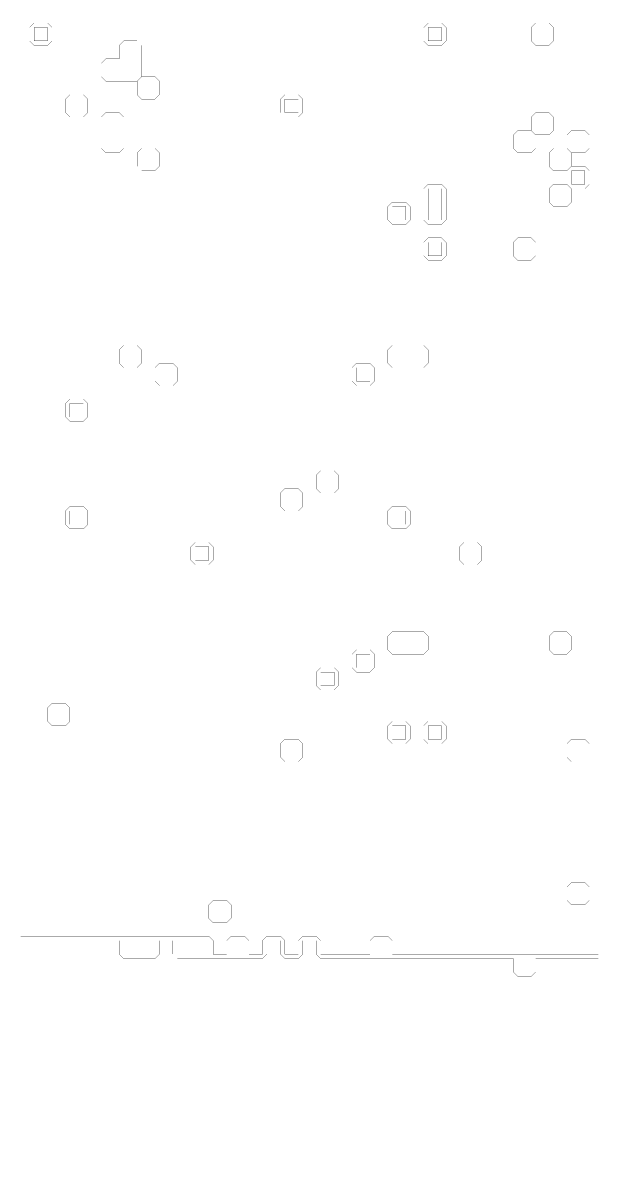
# Model space of a CAD drawing. Header units: metres. Extents: x 0 to 4990, y -4990 to 0.
# Drawn here: x 1343 to 2593, y -4990 to -2490 of the extents above; entities that cross this region are included whole.
import ezdxf

# ---------------------------------------------------------------- set-up
doc = ezdxf.new("R2010")
doc.units = ezdxf.units.M
doc.layers.add('conductor', color=1, linetype='Continuous')
doc.layers.add('substrate', color=5, linetype='Continuous')

msp = doc.modelspace()

# ---------------------------------------------------------------- linework, layer by layer
at = {"layer": 'conductor', "const_width": 0.5}
for points in [[(1357.421875, -2500), (1367.1875, -2490.234375), (1376.953125, -2490.234375), (1386.71875, -2490.234375), (1396.484375, -2490.234375), (1406.25, -2500), (1406.25, -2509.765625), (1406.25, -2519.53125), (1406.25, -2529.296875), (1396.484375, -2539.0625), (1386.71875, -2539.0625), (1376.953125, -2539.0625), (1367.1875, -2539.0625), (1357.421875, -2529.296875), (1357.421875, -2519.53125), (1357.421875, -2509.765625)], [(2216.796875, -2500), (2226.5625, -2490.234375), (2236.328125, -2490.234375), (2246.09375, -2490.234375), (2255.859375, -2490.234375), (2265.625, -2500), (2265.625, -2509.765625), (2265.625, -2519.53125), (2265.625, -2529.296875), (2255.859375, -2539.0625), (2246.09375, -2539.0625), (2236.328125, -2539.0625), (2226.5625, -2539.0625), (2216.796875, -2529.296875), (2216.796875, -2519.53125), (2216.796875, -2509.765625)], [(2451.171875, -2500), (2460.9375, -2490.234375), (2470.703125, -2490.234375), (2480.46875, -2490.234375), (2490.234375, -2490.234375), (2500, -2500), (2500, -2509.765625), (2500, -2519.53125), (2500, -2529.296875), (2490.234375, -2539.0625), (2480.46875, -2539.0625), (2470.703125, -2539.0625), (2460.9375, -2539.0625), (2451.171875, -2529.296875), (2451.171875, -2519.53125), (2451.171875, -2509.765625)], [(1552.734375, -2539.0625), (1562.5, -2529.296875), (1572.265625, -2529.296875), (1582.03125, -2529.296875), (1591.796875, -2529.296875), (1601.5625, -2539.0625), (1601.5625, -2548.828125), (1601.5625, -2558.59375), (1601.5625, -2568.359375), (1601.5625, -2578.125), (1601.5625, -2587.890625), (1601.5625, -2597.65625), (1601.5625, -2607.421875), (1591.796875, -2617.1875), (1582.03125, -2617.1875), (1572.265625, -2617.1875), (1562.5, -2617.1875), (1552.734375, -2617.1875), (1542.96875, -2617.1875), (1533.203125, -2617.1875), (1523.4375, -2617.1875), (1513.671875, -2607.421875), (1513.671875, -2597.65625), (1513.671875, -2587.890625), (1513.671875, -2578.125), (1523.4375, -2568.359375), (1533.203125, -2568.359375), (1542.96875, -2568.359375), (1552.734375, -2568.359375), (1552.734375, -2558.59375), (1552.734375, -2548.828125)], [(1591.796875, -2617.1875), (1601.5625, -2607.421875), (1611.328125, -2607.421875), (1621.09375, -2607.421875), (1630.859375, -2607.421875), (1640.625, -2617.1875), (1640.625, -2626.953125), (1640.625, -2636.71875), (1640.625, -2646.484375), (1630.859375, -2656.25), (1621.09375, -2656.25), (1611.328125, -2656.25), (1601.5625, -2656.25), (1591.796875, -2646.484375), (1591.796875, -2636.71875), (1591.796875, -2626.953125)], [(1435.546875, -2656.25), (1445.3125, -2646.484375), (1455.078125, -2646.484375), (1464.84375, -2646.484375), (1474.609375, -2646.484375), (1484.375, -2656.25), (1484.375, -2666.015625), (1484.375, -2675.78125), (1484.375, -2685.546875), (1474.609375, -2695.3125), (1464.84375, -2695.3125), (1455.078125, -2695.3125), (1445.3125, -2695.3125), (1435.546875, -2685.546875), (1435.546875, -2675.78125), (1435.546875, -2666.015625)], [(1904.296875, -2656.25), (1914.0625, -2646.484375), (1923.828125, -2646.484375), (1933.59375, -2646.484375), (1943.359375, -2646.484375), (1953.125, -2656.25), (1953.125, -2666.015625), (1953.125, -2675.78125), (1953.125, -2685.546875), (1943.359375, -2695.3125), (1933.59375, -2695.3125), (1923.828125, -2695.3125), (1914.0625, -2695.3125), (1904.296875, -2685.546875), (1904.296875, -2675.78125), (1904.296875, -2666.015625)], [(1513.671875, -2695.3125), (1523.4375, -2685.546875), (1533.203125, -2685.546875), (1542.96875, -2685.546875), (1552.734375, -2685.546875), (1562.5, -2695.3125), (1562.5, -2705.078125), (1562.5, -2714.84375), (1562.5, -2724.609375), (1562.5, -2734.375), (1562.5, -2744.140625), (1562.5, -2753.90625), (1562.5, -2763.671875), (1552.734375, -2773.4375), (1542.96875, -2773.4375), (1533.203125, -2773.4375), (1523.4375, -2773.4375), (1513.671875, -2763.671875), (1513.671875, -2753.90625), (1513.671875, -2744.140625), (1513.671875, -2734.375), (1513.671875, -2724.609375), (1513.671875, -2714.84375), (1513.671875, -2705.078125)], [(2451.171875, -2695.3125), (2460.9375, -2685.546875), (2470.703125, -2685.546875), (2480.46875, -2685.546875), (2490.234375, -2685.546875), (2500, -2695.3125), (2500, -2705.078125), (2500, -2714.84375), (2500, -2724.609375), (2490.234375, -2734.375), (2480.46875, -2734.375), (2470.703125, -2734.375), (2460.9375, -2734.375), (2451.171875, -2724.609375), (2451.171875, -2714.84375), (2451.171875, -2705.078125)], [(2412.109375, -2734.375), (2421.875, -2724.609375), (2431.640625, -2724.609375), (2441.40625, -2724.609375), (2451.171875, -2724.609375), (2460.9375, -2734.375), (2460.9375, -2744.140625), (2460.9375, -2753.90625), (2460.9375, -2763.671875), (2451.171875, -2773.4375), (2441.40625, -2773.4375), (2431.640625, -2773.4375), (2421.875, -2773.4375), (2412.109375, -2763.671875), (2412.109375, -2753.90625), (2412.109375, -2744.140625)], [(2529.296875, -2734.375), (2539.0625, -2724.609375), (2548.828125, -2724.609375), (2558.59375, -2724.609375), (2568.359375, -2724.609375), (2578.125, -2734.375), (2578.125, -2744.140625), (2578.125, -2753.90625), (2578.125, -2763.671875), (2568.359375, -2773.4375), (2558.59375, -2773.4375), (2548.828125, -2773.4375), (2539.0625, -2773.4375), (2529.296875, -2763.671875), (2529.296875, -2753.90625), (2529.296875, -2744.140625)], [(1591.796875, -2773.4375), (1601.5625, -2763.671875), (1611.328125, -2763.671875), (1621.09375, -2763.671875), (1630.859375, -2763.671875), (1640.625, -2773.4375), (1640.625, -2783.203125), (1640.625, -2792.96875), (1640.625, -2802.734375), (1630.859375, -2812.5), (1621.09375, -2812.5), (1611.328125, -2812.5), (1601.5625, -2812.5), (1591.796875, -2802.734375), (1591.796875, -2792.96875), (1591.796875, -2783.203125)], [(2490.234375, -2773.4375), (2500, -2763.671875), (2509.765625, -2763.671875), (2519.53125, -2763.671875), (2529.296875, -2763.671875), (2539.0625, -2773.4375), (2539.0625, -2783.203125), (2539.0625, -2792.96875), (2539.0625, -2802.734375), (2529.296875, -2812.5), (2519.53125, -2812.5), (2509.765625, -2812.5), (2500, -2812.5), (2490.234375, -2802.734375), (2490.234375, -2792.96875), (2490.234375, -2783.203125)], [(2529.296875, -2812.5), (2539.0625, -2802.734375), (2548.828125, -2802.734375), (2558.59375, -2802.734375), (2568.359375, -2802.734375), (2578.125, -2812.5), (2578.125, -2822.265625), (2578.125, -2832.03125), (2578.125, -2841.796875), (2568.359375, -2851.5625), (2558.59375, -2851.5625), (2548.828125, -2851.5625), (2539.0625, -2851.5625), (2529.296875, -2841.796875), (2529.296875, -2832.03125), (2529.296875, -2822.265625)], [(2216.796875, -2851.5625), (2226.5625, -2841.796875), (2236.328125, -2841.796875), (2246.09375, -2841.796875), (2255.859375, -2841.796875), (2265.625, -2851.5625), (2265.625, -2861.328125), (2265.625, -2871.09375), (2265.625, -2880.859375), (2265.625, -2890.625), (2265.625, -2900.390625), (2265.625, -2910.15625), (2265.625, -2919.921875), (2255.859375, -2929.6875), (2246.09375, -2929.6875), (2236.328125, -2929.6875), (2226.5625, -2929.6875), (2216.796875, -2919.921875), (2216.796875, -2910.15625), (2216.796875, -2900.390625), (2216.796875, -2890.625), (2216.796875, -2880.859375), (2216.796875, -2871.09375), (2216.796875, -2861.328125)], [(2490.234375, -2851.5625), (2500, -2841.796875), (2509.765625, -2841.796875), (2519.53125, -2841.796875), (2529.296875, -2841.796875), (2539.0625, -2851.5625), (2539.0625, -2861.328125), (2539.0625, -2871.09375), (2539.0625, -2880.859375), (2529.296875, -2890.625), (2519.53125, -2890.625), (2509.765625, -2890.625), (2500, -2890.625), (2490.234375, -2880.859375), (2490.234375, -2871.09375), (2490.234375, -2861.328125)], [(2138.671875, -2890.625), (2148.4375, -2880.859375), (2158.203125, -2880.859375), (2167.96875, -2880.859375), (2177.734375, -2880.859375), (2187.5, -2890.625), (2187.5, -2900.390625), (2187.5, -2910.15625), (2187.5, -2919.921875), (2177.734375, -2929.6875), (2167.96875, -2929.6875), (2158.203125, -2929.6875), (2148.4375, -2929.6875), (2138.671875, -2919.921875), (2138.671875, -2910.15625), (2138.671875, -2900.390625)], [(2216.796875, -2968.75), (2226.5625, -2958.984375), (2236.328125, -2958.984375), (2246.09375, -2958.984375), (2255.859375, -2958.984375), (2265.625, -2968.75), (2265.625, -2978.515625), (2265.625, -2988.28125), (2265.625, -2998.046875), (2255.859375, -3007.8125), (2246.09375, -3007.8125), (2236.328125, -3007.8125), (2226.5625, -3007.8125), (2216.796875, -2998.046875), (2216.796875, -2988.28125), (2216.796875, -2978.515625)], [(2412.109375, -2968.75), (2421.875, -2958.984375), (2431.640625, -2958.984375), (2441.40625, -2958.984375), (2451.171875, -2958.984375), (2460.9375, -2968.75), (2460.9375, -2978.515625), (2460.9375, -2988.28125), (2460.9375, -2998.046875), (2451.171875, -3007.8125), (2441.40625, -3007.8125), (2431.640625, -3007.8125), (2421.875, -3007.8125), (2412.109375, -2998.046875), (2412.109375, -2988.28125), (2412.109375, -2978.515625)], [(1552.734375, -3203.125), (1562.5, -3193.359375), (1572.265625, -3193.359375), (1582.03125, -3193.359375), (1591.796875, -3193.359375), (1601.5625, -3203.125), (1601.5625, -3212.890625), (1601.5625, -3222.65625), (1601.5625, -3232.421875), (1591.796875, -3242.1875), (1582.03125, -3242.1875), (1572.265625, -3242.1875), (1562.5, -3242.1875), (1552.734375, -3232.421875), (1552.734375, -3222.65625), (1552.734375, -3212.890625)], [(2138.671875, -3203.125), (2148.4375, -3193.359375), (2158.203125, -3193.359375), (2167.96875, -3193.359375), (2177.734375, -3193.359375), (2187.5, -3193.359375), (2197.265625, -3193.359375), (2207.03125, -3193.359375), (2216.796875, -3193.359375), (2226.5625, -3203.125), (2226.5625, -3212.890625), (2226.5625, -3222.65625), (2226.5625, -3232.421875), (2216.796875, -3242.1875), (2207.03125, -3242.1875), (2197.265625, -3242.1875), (2187.5, -3242.1875), (2177.734375, -3242.1875), (2167.96875, -3242.1875), (2158.203125, -3242.1875), (2148.4375, -3242.1875), (2138.671875, -3232.421875), (2138.671875, -3222.65625), (2138.671875, -3212.890625)], [(1630.859375, -3242.1875), (1640.625, -3232.421875), (1650.390625, -3232.421875), (1660.15625, -3232.421875), (1669.921875, -3232.421875), (1679.6875, -3242.1875), (1679.6875, -3251.953125), (1679.6875, -3261.71875), (1679.6875, -3271.484375), (1669.921875, -3281.25), (1660.15625, -3281.25), (1650.390625, -3281.25), (1640.625, -3281.25), (1630.859375, -3271.484375), (1630.859375, -3261.71875), (1630.859375, -3251.953125)], [(2060.546875, -3242.1875), (2070.3125, -3232.421875), (2080.078125, -3232.421875), (2089.84375, -3232.421875), (2099.609375, -3232.421875), (2109.375, -3242.1875), (2109.375, -3251.953125), (2109.375, -3261.71875), (2109.375, -3271.484375), (2099.609375, -3281.25), (2089.84375, -3281.25), (2080.078125, -3281.25), (2070.3125, -3281.25), (2060.546875, -3271.484375), (2060.546875, -3261.71875), (2060.546875, -3251.953125)], [(1435.546875, -3320.3125), (1445.3125, -3310.546875), (1455.078125, -3310.546875), (1464.84375, -3310.546875), (1474.609375, -3310.546875), (1484.375, -3320.3125), (1484.375, -3330.078125), (1484.375, -3339.84375), (1484.375, -3349.609375), (1474.609375, -3359.375), (1464.84375, -3359.375), (1455.078125, -3359.375), (1445.3125, -3359.375), (1435.546875, -3349.609375), (1435.546875, -3339.84375), (1435.546875, -3330.078125)], [(1982.421875, -3476.5625), (1992.1875, -3466.796875), (2001.953125, -3466.796875), (2011.71875, -3466.796875), (2021.484375, -3466.796875), (2031.25, -3476.5625), (2031.25, -3486.328125), (2031.25, -3496.09375), (2031.25, -3505.859375), (2021.484375, -3515.625), (2011.71875, -3515.625), (2001.953125, -3515.625), (1992.1875, -3515.625), (1982.421875, -3505.859375), (1982.421875, -3496.09375), (1982.421875, -3486.328125)], [(1904.296875, -3515.625), (1914.0625, -3505.859375), (1923.828125, -3505.859375), (1933.59375, -3505.859375), (1943.359375, -3505.859375), (1953.125, -3515.625), (1953.125, -3525.390625), (1953.125, -3535.15625), (1953.125, -3544.921875), (1943.359375, -3554.6875), (1933.59375, -3554.6875), (1923.828125, -3554.6875), (1914.0625, -3554.6875), (1904.296875, -3544.921875), (1904.296875, -3535.15625), (1904.296875, -3525.390625)], [(1435.546875, -3554.6875), (1445.3125, -3544.921875), (1455.078125, -3544.921875), (1464.84375, -3544.921875), (1474.609375, -3544.921875), (1484.375, -3554.6875), (1484.375, -3564.453125), (1484.375, -3574.21875), (1484.375, -3583.984375), (1474.609375, -3593.75), (1464.84375, -3593.75), (1455.078125, -3593.75), (1445.3125, -3593.75), (1435.546875, -3583.984375), (1435.546875, -3574.21875), (1435.546875, -3564.453125)], [(2138.671875, -3554.6875), (2148.4375, -3544.921875), (2158.203125, -3544.921875), (2167.96875, -3544.921875), (2177.734375, -3544.921875), (2187.5, -3554.6875), (2187.5, -3564.453125), (2187.5, -3574.21875), (2187.5, -3583.984375), (2177.734375, -3593.75), (2167.96875, -3593.75), (2158.203125, -3593.75), (2148.4375, -3593.75), (2138.671875, -3583.984375), (2138.671875, -3574.21875), (2138.671875, -3564.453125)], [(1708.984375, -3632.8125), (1718.75, -3623.046875), (1728.515625, -3623.046875), (1738.28125, -3623.046875), (1748.046875, -3623.046875), (1757.8125, -3632.8125), (1757.8125, -3642.578125), (1757.8125, -3652.34375), (1757.8125, -3662.109375), (1748.046875, -3671.875), (1738.28125, -3671.875), (1728.515625, -3671.875), (1718.75, -3671.875), (1708.984375, -3662.109375), (1708.984375, -3652.34375), (1708.984375, -3642.578125)], [(2294.921875, -3632.8125), (2304.6875, -3623.046875), (2314.453125, -3623.046875), (2324.21875, -3623.046875), (2333.984375, -3623.046875), (2343.75, -3632.8125), (2343.75, -3642.578125), (2343.75, -3652.34375), (2343.75, -3662.109375), (2333.984375, -3671.875), (2324.21875, -3671.875), (2314.453125, -3671.875), (2304.6875, -3671.875), (2294.921875, -3662.109375), (2294.921875, -3652.34375), (2294.921875, -3642.578125)], [(2138.671875, -3828.125), (2148.4375, -3818.359375), (2158.203125, -3818.359375), (2167.96875, -3818.359375), (2177.734375, -3818.359375), (2187.5, -3818.359375), (2197.265625, -3818.359375), (2207.03125, -3818.359375), (2216.796875, -3818.359375), (2226.5625, -3828.125), (2226.5625, -3837.890625), (2226.5625, -3847.65625), (2226.5625, -3857.421875), (2216.796875, -3867.1875), (2207.03125, -3867.1875), (2197.265625, -3867.1875), (2187.5, -3867.1875), (2177.734375, -3867.1875), (2167.96875, -3867.1875), (2158.203125, -3867.1875), (2148.4375, -3867.1875), (2138.671875, -3857.421875), (2138.671875, -3847.65625), (2138.671875, -3837.890625)], [(2490.234375, -3828.125), (2500, -3818.359375), (2509.765625, -3818.359375), (2519.53125, -3818.359375), (2529.296875, -3818.359375), (2539.0625, -3828.125), (2539.0625, -3837.890625), (2539.0625, -3847.65625), (2539.0625, -3857.421875), (2529.296875, -3867.1875), (2519.53125, -3867.1875), (2509.765625, -3867.1875), (2500, -3867.1875), (2490.234375, -3857.421875), (2490.234375, -3847.65625), (2490.234375, -3837.890625)], [(2060.546875, -3867.1875), (2070.3125, -3857.421875), (2080.078125, -3857.421875), (2089.84375, -3857.421875), (2099.609375, -3857.421875), (2109.375, -3867.1875), (2109.375, -3876.953125), (2109.375, -3886.71875), (2109.375, -3896.484375), (2099.609375, -3906.25), (2089.84375, -3906.25), (2080.078125, -3906.25), (2070.3125, -3906.25), (2060.546875, -3896.484375), (2060.546875, -3886.71875), (2060.546875, -3876.953125)], [(1982.421875, -3906.25), (1992.1875, -3896.484375), (2001.953125, -3896.484375), (2011.71875, -3896.484375), (2021.484375, -3896.484375), (2031.25, -3906.25), (2031.25, -3916.015625), (2031.25, -3925.78125), (2031.25, -3935.546875), (2021.484375, -3945.3125), (2011.71875, -3945.3125), (2001.953125, -3945.3125), (1992.1875, -3945.3125), (1982.421875, -3935.546875), (1982.421875, -3925.78125), (1982.421875, -3916.015625)], [(1396.484375, -3984.375), (1406.25, -3974.609375), (1416.015625, -3974.609375), (1425.78125, -3974.609375), (1435.546875, -3974.609375), (1445.3125, -3984.375), (1445.3125, -3994.140625), (1445.3125, -4003.90625), (1445.3125, -4013.671875), (1435.546875, -4023.4375), (1425.78125, -4023.4375), (1416.015625, -4023.4375), (1406.25, -4023.4375), (1396.484375, -4013.671875), (1396.484375, -4003.90625), (1396.484375, -3994.140625)], [(2138.671875, -4023.4375), (2148.4375, -4013.671875), (2158.203125, -4013.671875), (2167.96875, -4013.671875), (2177.734375, -4013.671875), (2187.5, -4023.4375), (2187.5, -4033.203125), (2187.5, -4042.96875), (2187.5, -4052.734375), (2177.734375, -4062.5), (2167.96875, -4062.5), (2158.203125, -4062.5), (2148.4375, -4062.5), (2138.671875, -4052.734375), (2138.671875, -4042.96875), (2138.671875, -4033.203125)], [(2216.796875, -4023.4375), (2226.5625, -4013.671875), (2236.328125, -4013.671875), (2246.09375, -4013.671875), (2255.859375, -4013.671875), (2265.625, -4023.4375), (2265.625, -4033.203125), (2265.625, -4042.96875), (2265.625, -4052.734375), (2255.859375, -4062.5), (2246.09375, -4062.5), (2236.328125, -4062.5), (2226.5625, -4062.5), (2216.796875, -4052.734375), (2216.796875, -4042.96875), (2216.796875, -4033.203125)], [(1904.296875, -4062.5), (1914.0625, -4052.734375), (1923.828125, -4052.734375), (1933.59375, -4052.734375), (1943.359375, -4052.734375), (1953.125, -4062.5), (1953.125, -4072.265625), (1953.125, -4082.03125), (1953.125, -4091.796875), (1943.359375, -4101.5625), (1933.59375, -4101.5625), (1923.828125, -4101.5625), (1914.0625, -4101.5625), (1904.296875, -4091.796875), (1904.296875, -4082.03125), (1904.296875, -4072.265625)], [(2529.296875, -4062.5), (2539.0625, -4052.734375), (2548.828125, -4052.734375), (2558.59375, -4052.734375), (2568.359375, -4052.734375), (2578.125, -4062.5), (2578.125, -4072.265625), (2578.125, -4082.03125), (2578.125, -4091.796875), (2568.359375, -4101.5625), (2558.59375, -4101.5625), (2548.828125, -4101.5625), (2539.0625, -4101.5625), (2529.296875, -4091.796875), (2529.296875, -4082.03125), (2529.296875, -4072.265625)], [(2529.296875, -4375), (2539.0625, -4365.234375), (2548.828125, -4365.234375), (2558.59375, -4365.234375), (2568.359375, -4365.234375), (2578.125, -4375), (2578.125, -4384.765625), (2578.125, -4394.53125), (2578.125, -4404.296875), (2568.359375, -4414.0625), (2558.59375, -4414.0625), (2548.828125, -4414.0625), (2539.0625, -4414.0625), (2529.296875, -4404.296875), (2529.296875, -4394.53125), (2529.296875, -4384.765625)], [(1748.046875, -4414.0625), (1757.8125, -4404.296875), (1767.578125, -4404.296875), (1777.34375, -4404.296875), (1787.109375, -4404.296875), (1796.875, -4414.0625), (1796.875, -4423.828125), (1796.875, -4433.59375), (1796.875, -4443.359375), (1787.109375, -4453.125), (1777.34375, -4453.125), (1767.578125, -4453.125), (1757.8125, -4453.125), (1748.046875, -4443.359375), (1748.046875, -4433.59375), (1748.046875, -4423.828125)]]:
    msp.add_lwpolyline(points, close=True, dxfattribs=at)
msp.add_lwpolyline([(1337.890625, -4482.421875), (1347.65625, -4482.421875), (1357.421875, -4482.421875), (1367.1875, -4482.421875), (1376.953125, -4482.421875), (1386.71875, -4482.421875), (1396.484375, -4482.421875), (1406.25, -4482.421875), (1416.015625, -4482.421875), (1425.78125, -4482.421875), (1435.546875, -4482.421875), (1445.3125, -4482.421875), (1455.078125, -4482.421875), (1464.84375, -4482.421875), (1474.609375, -4482.421875), (1484.375, -4482.421875), (1494.140625, -4482.421875), (1503.90625, -4482.421875), (1513.671875, -4482.421875), (1523.4375, -4482.421875), (1533.203125, -4482.421875), (1542.96875, -4482.421875), (1552.734375, -4482.421875), (1562.5, -4482.421875), (1572.265625, -4482.421875), (1582.03125, -4482.421875), (1591.796875, -4482.421875), (1601.5625, -4482.421875), (1611.328125, -4482.421875), (1621.09375, -4482.421875), (1630.859375, -4482.421875), (1640.625, -4482.421875), (1650.390625, -4482.421875), (1660.15625, -4482.421875), (1669.921875, -4482.421875), (1679.6875, -4482.421875), (1689.453125, -4482.421875), (1699.21875, -4482.421875), (1708.984375, -4482.421875), (1718.75, -4482.421875), (1728.515625, -4482.421875), (1738.28125, -4482.421875), (1748.046875, -4482.421875), (1757.8125, -4492.1875), (1757.8125, -4501.953125), (1757.8125, -4511.71875), (1757.8125, -4521.484375), (1767.578125, -4521.484375), (1777.34375, -4521.484375), (1787.109375, -4521.484375), (1787.109375, -4511.71875), (1787.109375, -4501.953125), (1787.109375, -4492.1875), (1796.875, -4482.421875), (1806.640625, -4482.421875), (1816.40625, -4482.421875), (1826.171875, -4482.421875), (1835.9375, -4492.1875), (1835.9375, -4501.953125), (1835.9375, -4511.71875), (1835.9375, -4521.484375), (1845.703125, -4521.484375), (1855.46875, -4521.484375), (1865.234375, -4521.484375), (1865.234375, -4511.71875), (1865.234375, -4501.953125), (1865.234375, -4492.1875), (1875, -4482.421875), (1884.765625, -4482.421875), (1894.53125, -4482.421875), (1904.296875, -4482.421875), (1914.0625, -4492.1875), (1914.0625, -4501.953125), (1914.0625, -4511.71875), (1914.0625, -4521.484375), (1923.828125, -4521.484375), (1933.59375, -4521.484375), (1943.359375, -4521.484375), (1943.359375, -4511.71875), (1943.359375, -4501.953125), (1943.359375, -4492.1875), (1953.125, -4482.421875), (1962.890625, -4482.421875), (1972.65625, -4482.421875), (1982.421875, -4482.421875), (1992.1875, -4492.1875), (1992.1875, -4501.953125), (1992.1875, -4511.71875), (1992.1875, -4521.484375), (2001.953125, -4521.484375), (2011.71875, -4521.484375), (2021.484375, -4521.484375), (2031.25, -4521.484375), (2041.015625, -4521.484375), (2050.78125, -4521.484375), (2060.546875, -4521.484375), (2070.3125, -4521.484375), (2080.078125, -4521.484375), (2089.84375, -4521.484375), (2099.609375, -4521.484375), (2099.609375, -4511.71875), (2099.609375, -4501.953125), (2099.609375, -4492.1875), (2109.375, -4482.421875), (2119.140625, -4482.421875), (2128.90625, -4482.421875), (2138.671875, -4482.421875), (2148.4375, -4492.1875), (2148.4375, -4501.953125), (2148.4375, -4511.71875), (2148.4375, -4521.484375), (2158.203125, -4521.484375), (2167.96875, -4521.484375), (2177.734375, -4521.484375), (2187.5, -4521.484375), (2197.265625, -4521.484375), (2207.03125, -4521.484375), (2216.796875, -4521.484375), (2226.5625, -4521.484375), (2236.328125, -4521.484375), (2246.09375, -4521.484375), (2255.859375, -4521.484375), (2265.625, -4521.484375), (2275.390625, -4521.484375), (2285.15625, -4521.484375), (2294.921875, -4521.484375), (2304.6875, -4521.484375), (2314.453125, -4521.484375), (2324.21875, -4521.484375), (2333.984375, -4521.484375), (2343.75, -4521.484375), (2353.515625, -4521.484375), (2363.28125, -4521.484375), (2373.046875, -4521.484375), (2382.8125, -4521.484375), (2392.578125, -4521.484375), (2402.34375, -4521.484375), (2412.109375, -4521.484375), (2421.875, -4521.484375), (2431.640625, -4521.484375), (2441.40625, -4521.484375), (2451.171875, -4521.484375), (2460.9375, -4521.484375), (2470.703125, -4521.484375), (2480.46875, -4521.484375), (2490.234375, -4521.484375), (2500, -4521.484375), (2509.765625, -4521.484375), (2519.53125, -4521.484375), (2529.296875, -4521.484375), (2539.0625, -4521.484375), (2548.828125, -4521.484375), (2558.59375, -4521.484375), (2568.359375, -4521.484375), (2578.125, -4521.484375), (2587.890625, -4521.484375), (2597.65625, -4521.484375)], dxfattribs=at)
at = {"layer": 'substrate', "const_width": 0.5}
for points in [[(1367.1875, -2500), (1367.1875, -2509.765625), (1367.1875, -2519.53125), (1367.1875, -2529.296875), (1376.953125, -2529.296875), (1386.71875, -2529.296875), (1396.484375, -2529.296875), (1396.484375, -2519.53125), (1396.484375, -2509.765625), (1396.484375, -2500), (1386.71875, -2500), (1376.953125, -2500)], [(2226.5625, -2500), (2226.5625, -2509.765625), (2226.5625, -2519.53125), (2226.5625, -2529.296875), (2236.328125, -2529.296875), (2246.09375, -2529.296875), (2255.859375, -2529.296875), (2255.859375, -2519.53125), (2255.859375, -2509.765625), (2255.859375, -2500), (2246.09375, -2500), (2236.328125, -2500)], [(1914.0625, -2656.25), (1914.0625, -2666.015625), (1914.0625, -2675.78125), (1914.0625, -2685.546875), (1923.828125, -2685.546875), (1933.59375, -2685.546875), (1943.359375, -2685.546875), (1943.359375, -2675.78125), (1943.359375, -2666.015625), (1943.359375, -2656.25), (1933.59375, -2656.25), (1923.828125, -2656.25)], [(2539.0625, -2812.5), (2539.0625, -2822.265625), (2539.0625, -2832.03125), (2539.0625, -2841.796875), (2548.828125, -2841.796875), (2558.59375, -2841.796875), (2568.359375, -2841.796875), (2568.359375, -2832.03125), (2568.359375, -2822.265625), (2568.359375, -2812.5), (2558.59375, -2812.5), (2548.828125, -2812.5)], [(2226.5625, -2851.5625), (2226.5625, -2861.328125), (2226.5625, -2871.09375), (2226.5625, -2880.859375), (2226.5625, -2890.625), (2226.5625, -2900.390625), (2226.5625, -2910.15625), (2226.5625, -2919.921875), (2236.328125, -2919.921875), (2246.09375, -2919.921875), (2255.859375, -2919.921875), (2255.859375, -2910.15625), (2255.859375, -2900.390625), (2255.859375, -2890.625), (2255.859375, -2880.859375), (2255.859375, -2871.09375), (2255.859375, -2861.328125), (2255.859375, -2851.5625), (2246.09375, -2851.5625), (2236.328125, -2851.5625)], [(2148.4375, -2890.625), (2148.4375, -2900.390625), (2148.4375, -2910.15625), (2148.4375, -2919.921875), (2158.203125, -2919.921875), (2167.96875, -2919.921875), (2177.734375, -2919.921875), (2177.734375, -2910.15625), (2177.734375, -2900.390625), (2177.734375, -2890.625), (2167.96875, -2890.625), (2158.203125, -2890.625)], [(2226.5625, -2968.75), (2226.5625, -2978.515625), (2226.5625, -2988.28125), (2226.5625, -2998.046875), (2236.328125, -2998.046875), (2246.09375, -2998.046875), (2255.859375, -2998.046875), (2255.859375, -2988.28125), (2255.859375, -2978.515625), (2255.859375, -2968.75), (2246.09375, -2968.75), (2236.328125, -2968.75)], [(2070.3125, -3242.1875), (2070.3125, -3251.953125), (2070.3125, -3261.71875), (2070.3125, -3271.484375), (2080.078125, -3271.484375), (2089.84375, -3271.484375), (2099.609375, -3271.484375), (2099.609375, -3261.71875), (2099.609375, -3251.953125), (2099.609375, -3242.1875), (2089.84375, -3242.1875), (2080.078125, -3242.1875)], [(1445.3125, -3320.3125), (1445.3125, -3330.078125), (1445.3125, -3339.84375), (1445.3125, -3349.609375), (1455.078125, -3349.609375), (1464.84375, -3349.609375), (1474.609375, -3349.609375), (1474.609375, -3339.84375), (1474.609375, -3330.078125), (1474.609375, -3320.3125), (1464.84375, -3320.3125), (1455.078125, -3320.3125)], [(1445.3125, -3554.6875), (1445.3125, -3564.453125), (1445.3125, -3574.21875), (1445.3125, -3583.984375), (1455.078125, -3583.984375), (1464.84375, -3583.984375), (1474.609375, -3583.984375), (1474.609375, -3574.21875), (1474.609375, -3564.453125), (1474.609375, -3554.6875), (1464.84375, -3554.6875), (1455.078125, -3554.6875)], [(2148.4375, -3554.6875), (2148.4375, -3564.453125), (2148.4375, -3574.21875), (2148.4375, -3583.984375), (2158.203125, -3583.984375), (2167.96875, -3583.984375), (2177.734375, -3583.984375), (2177.734375, -3574.21875), (2177.734375, -3564.453125), (2177.734375, -3554.6875), (2167.96875, -3554.6875), (2158.203125, -3554.6875)], [(1718.75, -3632.8125), (1718.75, -3642.578125), (1718.75, -3652.34375), (1718.75, -3662.109375), (1728.515625, -3662.109375), (1738.28125, -3662.109375), (1748.046875, -3662.109375), (1748.046875, -3652.34375), (1748.046875, -3642.578125), (1748.046875, -3632.8125), (1738.28125, -3632.8125), (1728.515625, -3632.8125)], [(2070.3125, -3867.1875), (2070.3125, -3876.953125), (2070.3125, -3886.71875), (2070.3125, -3896.484375), (2080.078125, -3896.484375), (2089.84375, -3896.484375), (2099.609375, -3896.484375), (2099.609375, -3886.71875), (2099.609375, -3876.953125), (2099.609375, -3867.1875), (2089.84375, -3867.1875), (2080.078125, -3867.1875)], [(1992.1875, -3906.25), (1992.1875, -3916.015625), (1992.1875, -3925.78125), (1992.1875, -3935.546875), (2001.953125, -3935.546875), (2011.71875, -3935.546875), (2021.484375, -3935.546875), (2021.484375, -3925.78125), (2021.484375, -3916.015625), (2021.484375, -3906.25), (2011.71875, -3906.25), (2001.953125, -3906.25)], [(2148.4375, -4023.4375), (2148.4375, -4033.203125), (2148.4375, -4042.96875), (2148.4375, -4052.734375), (2158.203125, -4052.734375), (2167.96875, -4052.734375), (2177.734375, -4052.734375), (2177.734375, -4042.96875), (2177.734375, -4033.203125), (2177.734375, -4023.4375), (2167.96875, -4023.4375), (2158.203125, -4023.4375)], [(2226.5625, -4023.4375), (2226.5625, -4033.203125), (2226.5625, -4042.96875), (2226.5625, -4052.734375), (2236.328125, -4052.734375), (2246.09375, -4052.734375), (2255.859375, -4052.734375), (2255.859375, -4042.96875), (2255.859375, -4033.203125), (2255.859375, -4023.4375), (2246.09375, -4023.4375), (2236.328125, -4023.4375)]]:
    msp.add_lwpolyline(points, close=True, dxfattribs=at)
for points in [[(2597.65625, -4531.25), (2587.890625, -4531.25), (2578.125, -4531.25), (2568.359375, -4531.25), (2558.59375, -4531.25), (2548.828125, -4531.25), (2539.0625, -4531.25), (2529.296875, -4531.25), (2519.53125, -4531.25), (2509.765625, -4531.25), (2500, -4531.25), (2490.234375, -4531.25), (2480.46875, -4531.25), (2470.703125, -4531.25), (2460.9375, -4531.25), (2460.9375, -4541.015625), (2460.9375, -4550.78125), (2460.9375, -4560.546875), (2451.171875, -4570.3125), (2441.40625, -4570.3125), (2431.640625, -4570.3125), (2421.875, -4570.3125), (2412.109375, -4560.546875), (2412.109375, -4550.78125), (2412.109375, -4541.015625), (2412.109375, -4531.25), (2402.34375, -4531.25), (2392.578125, -4531.25), (2382.8125, -4531.25), (2373.046875, -4531.25), (2363.28125, -4531.25), (2353.515625, -4531.25), (2343.75, -4531.25), (2333.984375, -4531.25), (2324.21875, -4531.25), (2314.453125, -4531.25), (2304.6875, -4531.25), (2294.921875, -4531.25), (2285.15625, -4531.25), (2275.390625, -4531.25), (2265.625, -4531.25), (2255.859375, -4531.25), (2246.09375, -4531.25), (2236.328125, -4531.25), (2226.5625, -4531.25), (2216.796875, -4531.25), (2207.03125, -4531.25), (2197.265625, -4531.25), (2187.5, -4531.25), (2177.734375, -4531.25), (2167.96875, -4531.25), (2158.203125, -4531.25), (2148.4375, -4531.25), (2138.671875, -4531.25), (2128.90625, -4531.25), (2119.140625, -4531.25), (2109.375, -4531.25), (2099.609375, -4531.25), (2089.84375, -4531.25), (2080.078125, -4531.25), (2070.3125, -4531.25), (2060.546875, -4531.25), (2050.78125, -4531.25), (2041.015625, -4531.25), (2031.25, -4531.25), (2021.484375, -4531.25), (2011.71875, -4531.25), (2001.953125, -4531.25), (1992.1875, -4531.25), (1982.421875, -4521.484375), (1982.421875, -4511.71875), (1982.421875, -4501.953125), (1982.421875, -4492.1875), (1972.65625, -4492.1875), (1962.890625, -4492.1875), (1953.125, -4492.1875), (1953.125, -4501.953125), (1953.125, -4511.71875), (1953.125, -4521.484375), (1943.359375, -4531.25), (1933.59375, -4531.25), (1923.828125, -4531.25), (1914.0625, -4531.25), (1904.296875, -4521.484375), (1904.296875, -4511.71875), (1904.296875, -4501.953125), (1904.296875, -4492.1875), (1894.53125, -4492.1875), (1884.765625, -4492.1875), (1875, -4492.1875), (1875, -4501.953125), (1875, -4511.71875), (1875, -4521.484375), (1865.234375, -4531.25), (1855.46875, -4531.25), (1845.703125, -4531.25), (1835.9375, -4531.25), (1826.171875, -4531.25), (1816.40625, -4531.25), (1806.640625, -4531.25), (1796.875, -4531.25), (1787.109375, -4531.25), (1777.34375, -4531.25), (1767.578125, -4531.25), (1757.8125, -4531.25), (1748.046875, -4531.25), (1738.28125, -4531.25), (1728.515625, -4531.25), (1718.75, -4531.25), (1708.984375, -4531.25), (1699.21875, -4531.25), (1689.453125, -4531.25), (1679.6875, -4531.25), (1669.921875, -4521.484375), (1669.921875, -4511.71875), (1669.921875, -4501.953125), (1669.921875, -4492.1875), (1660.15625, -4492.1875), (1650.390625, -4492.1875), (1640.625, -4492.1875), (1640.625, -4501.953125), (1640.625, -4511.71875), (1640.625, -4521.484375), (1630.859375, -4531.25), (1621.09375, -4531.25), (1611.328125, -4531.25), (1601.5625, -4531.25), (1591.796875, -4531.25), (1582.03125, -4531.25), (1572.265625, -4531.25), (1562.5, -4531.25), (1552.734375, -4521.484375), (1552.734375, -4511.71875), (1552.734375, -4501.953125), (1552.734375, -4492.1875), (1542.96875, -4492.1875), (1533.203125, -4492.1875), (1523.4375, -4492.1875), (1513.671875, -4492.1875), (1503.90625, -4492.1875), (1494.140625, -4492.1875), (1484.375, -4492.1875), (1474.609375, -4492.1875), (1464.84375, -4492.1875), (1455.078125, -4492.1875), (1445.3125, -4492.1875), (1435.546875, -4492.1875), (1425.78125, -4492.1875), (1416.015625, -4492.1875), (1406.25, -4492.1875), (1396.484375, -4492.1875), (1386.71875, -4492.1875), (1376.953125, -4492.1875), (1367.1875, -4492.1875), (1357.421875, -4492.1875), (1347.65625, -4492.1875), (1337.890625, -4492.1875)], [(1337.890625, -4990.234375), (1347.65625, -4990.234375), (1357.421875, -4990.234375), (1367.1875, -4990.234375), (1376.953125, -4990.234375), (1386.71875, -4990.234375), (1396.484375, -4990.234375), (1406.25, -4990.234375), (1416.015625, -4990.234375), (1425.78125, -4990.234375), (1435.546875, -4990.234375), (1445.3125, -4990.234375), (1455.078125, -4990.234375), (1464.84375, -4990.234375), (1474.609375, -4990.234375), (1484.375, -4990.234375), (1494.140625, -4990.234375), (1503.90625, -4990.234375), (1513.671875, -4990.234375), (1523.4375, -4990.234375), (1533.203125, -4990.234375), (1542.96875, -4990.234375), (1552.734375, -4990.234375), (1562.5, -4990.234375), (1572.265625, -4990.234375), (1582.03125, -4990.234375), (1591.796875, -4990.234375), (1601.5625, -4990.234375), (1611.328125, -4990.234375), (1621.09375, -4990.234375), (1630.859375, -4990.234375), (1640.625, -4990.234375), (1650.390625, -4990.234375), (1660.15625, -4990.234375), (1669.921875, -4990.234375), (1679.6875, -4990.234375), (1689.453125, -4990.234375), (1699.21875, -4990.234375), (1708.984375, -4990.234375), (1718.75, -4990.234375), (1728.515625, -4990.234375), (1738.28125, -4990.234375), (1748.046875, -4990.234375), (1757.8125, -4990.234375), (1767.578125, -4990.234375), (1777.34375, -4990.234375), (1787.109375, -4990.234375), (1796.875, -4990.234375), (1806.640625, -4990.234375), (1816.40625, -4990.234375), (1826.171875, -4990.234375), (1835.9375, -4990.234375), (1845.703125, -4990.234375), (1855.46875, -4990.234375), (1865.234375, -4990.234375), (1875, -4990.234375), (1884.765625, -4990.234375), (1894.53125, -4990.234375), (1904.296875, -4990.234375), (1914.0625, -4990.234375), (1923.828125, -4990.234375), (1933.59375, -4990.234375), (1943.359375, -4990.234375), (1953.125, -4990.234375), (1962.890625, -4990.234375), (1972.65625, -4990.234375), (1982.421875, -4990.234375), (1992.1875, -4990.234375), (2001.953125, -4990.234375), (2011.71875, -4990.234375), (2021.484375, -4990.234375), (2031.25, -4990.234375), (2041.015625, -4990.234375), (2050.78125, -4990.234375), (2060.546875, -4990.234375), (2070.3125, -4990.234375), (2080.078125, -4990.234375), (2089.84375, -4990.234375), (2099.609375, -4990.234375), (2109.375, -4990.234375), (2119.140625, -4990.234375), (2128.90625, -4990.234375), (2138.671875, -4990.234375), (2148.4375, -4990.234375), (2158.203125, -4990.234375), (2167.96875, -4990.234375), (2177.734375, -4990.234375), (2187.5, -4990.234375), (2197.265625, -4990.234375), (2207.03125, -4990.234375), (2216.796875, -4990.234375), (2226.5625, -4990.234375), (2236.328125, -4990.234375), (2246.09375, -4990.234375), (2255.859375, -4990.234375), (2265.625, -4990.234375), (2275.390625, -4990.234375), (2285.15625, -4990.234375), (2294.921875, -4990.234375), (2304.6875, -4990.234375), (2314.453125, -4990.234375), (2324.21875, -4990.234375), (2333.984375, -4990.234375), (2343.75, -4990.234375), (2353.515625, -4990.234375), (2363.28125, -4990.234375), (2373.046875, -4990.234375), (2382.8125, -4990.234375), (2392.578125, -4990.234375), (2402.34375, -4990.234375), (2412.109375, -4990.234375), (2421.875, -4990.234375), (2431.640625, -4990.234375), (2441.40625, -4990.234375), (2451.171875, -4990.234375), (2460.9375, -4990.234375), (2470.703125, -4990.234375), (2480.46875, -4990.234375), (2490.234375, -4990.234375), (2500, -4990.234375), (2509.765625, -4990.234375), (2519.53125, -4990.234375), (2529.296875, -4990.234375), (2539.0625, -4990.234375), (2548.828125, -4990.234375), (2558.59375, -4990.234375), (2568.359375, -4990.234375), (2578.125, -4990.234375), (2587.890625, -4990.234375), (2597.65625, -4990.234375)]]:
    msp.add_lwpolyline(points, dxfattribs=at)

doc.saveas('drawing.dxf')
